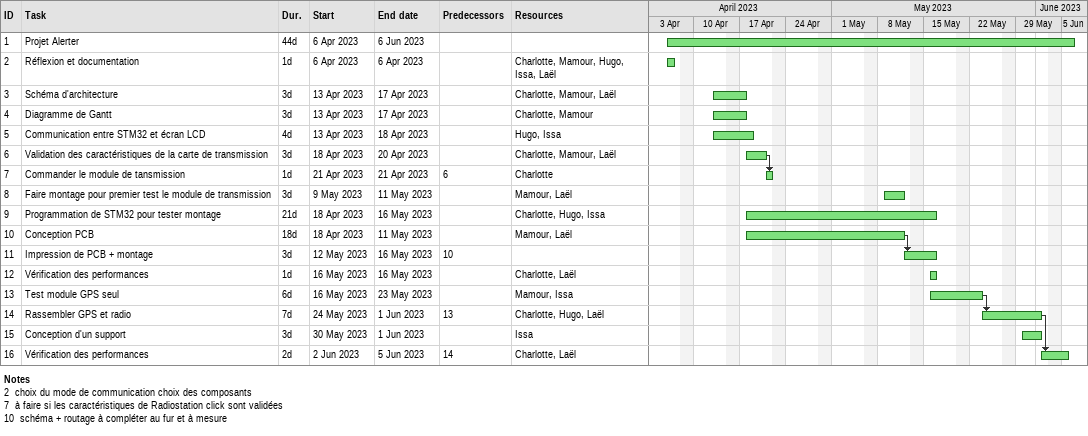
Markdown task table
| ID | Task | Duration | Start | Finish | Predecessors | Resources |
|---|---|---|---|---|---|---|
| 1 | Projet Alerter | 44d | 2023-04-06 | 2023-06-06 |  |  |
| 2 | Réflexion et documentation | 1d | 2023-04-06 | 2023-04-06 |  | Charlotte, Mamour, Hugo, Issa, Laël |
| 3 | Schéma d'architecture | 3d | 2023-04-13 | 2023-04-17 |  | Charlotte, Mamour, Laël |
| 4 | Diagramme de Gantt | 3d | 2023-04-13 | 2023-04-17 |  | Charlotte, Mamour |
| 5 | Communication entre STM32 et écran LCD | 4d | 2023-04-13 | 2023-04-18 |  | Hugo, Issa |
| 6 | Validation des caractéristiques de la carte de transmission | 3d | 2023-04-18 | 2023-04-20 |  | Charlotte, Mamour, Laël |
| 7 | Commander le module de tansmission | 1d | 2023-04-21 | 2023-04-21 | 6 | Charlotte |
| 8 | Faire montage pour premier test le module de transmission | 3d | 2023-05-09 | 2023-05-11 |  | Mamour, Laël |
| 9 | Programmation de STM32 pour tester montage | 21d | 2023-04-18 | 2023-05-16 |  | Charlotte, Hugo, Issa |
| 10 | Conception PCB | 18d | 2023-04-18 | 2023-05-11 |  | Mamour, Laël |
| 11 | Impression de PCB + montage | 3d | 2023-05-12 | 2023-05-16 | 10 |  |
| 12 | Vérification des performances | 1d | 2023-05-16 | 2023-05-16 |  | Charlotte, Laël |
| 13 | Test module GPS seul | 6d | 2023-05-16 | 2023-05-23 |  | Mamour, Issa |
| 14 | Rassembler GPS et radio | 7d | 2023-05-24 | 2023-06-01 | 13 | Charlotte, Hugo, Laël |
| 15 | Conception d'un support | 3d | 2023-05-30 | 2023-06-01 |  | Issa |
| 16 | Vérification des performances | 2d | 2023-06-02 | 2023-06-05 | 14 | Charlotte, Laël |

Notes
- 2: choix du mode de communication choix des composants
- 7: à faire si les caractéristiques de Radiostation click sont validées
- 10: schéma + routage à compléter au fur et à mesure
